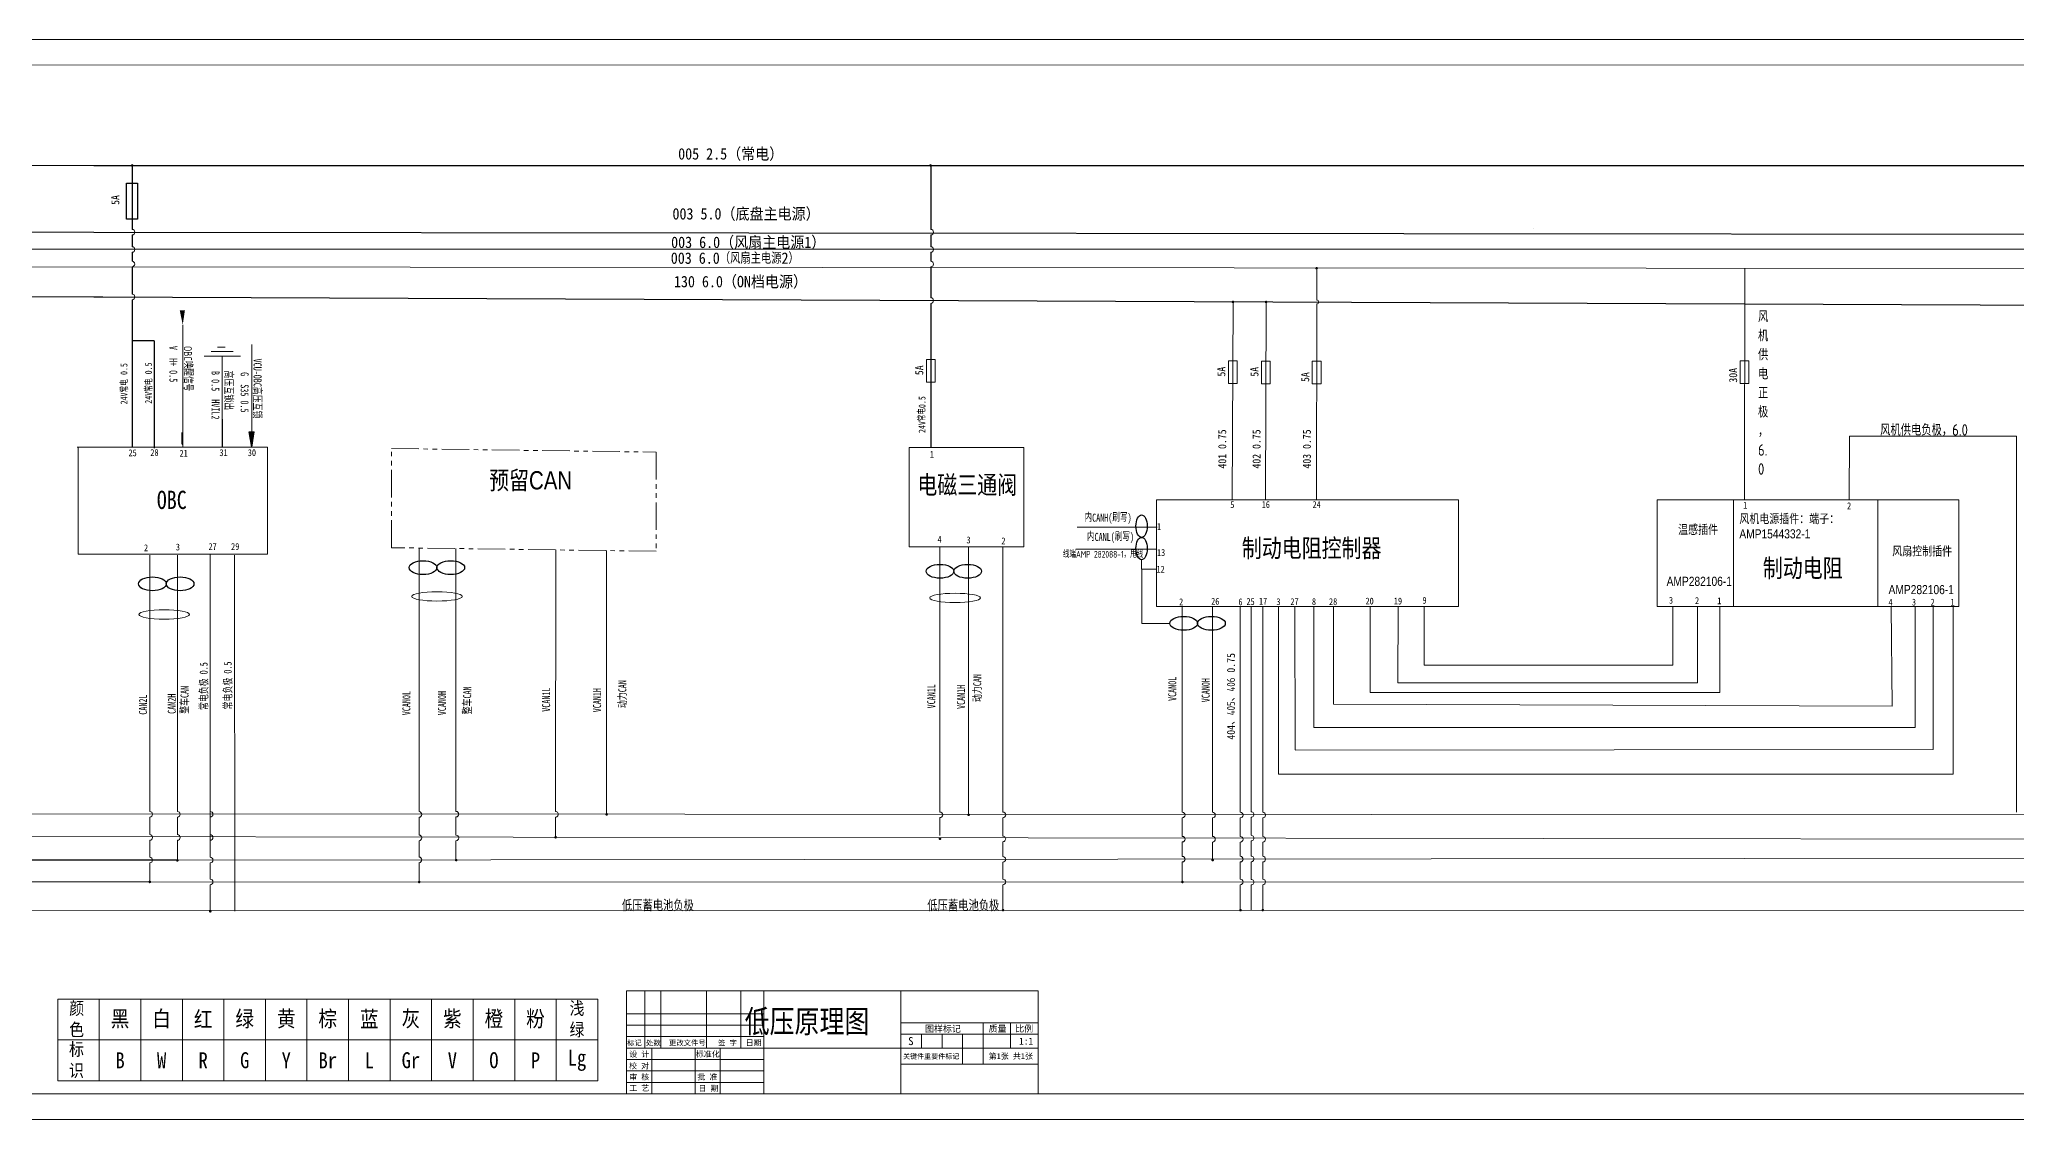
# Model space of a CAD drawing. Header units: millimetres. Extents: x 1 to 6482, y 2 to 1780.
# Drawn here: x 3148 to 4013, y 460 to 933 of the extents above; entities that cross this region are included whole.
import ezdxf
from ezdxf.enums import TextEntityAlignment as Align

# ---------------------------------------------------------------- set-up
doc = ezdxf.new("R2010")
doc.units = ezdxf.units.MM
doc.linetypes.add('双点画线', pattern=[22, 12, -2, 2, -2, 2, -2])
for name, color, linetype in [('2', 3, 'Continuous'), ('PDF_内框线', 7, 'Continuous'), ('PDF_外框线', 7, 'Continuous'), ('PDF_文字', 7, 'Continuous'), ('PDF_细实线', 7, 'Continuous'), ('PDF_轮廓线', 7, 'Continuous'), ('图框层', 7, 'Continuous')]:
    doc.layers.add(name, color=color, linetype=linetype)
for name, color, linetype, lineweight in [('24V+', 6, 'Continuous', 50), ('图层 1', 7, 'Continuous', 18), ('技术要求', 2, 'Continuous', 20)]:
    doc.layers.add(name, color=color, linetype=linetype, lineweight=lineweight)
doc.styles.add('jasmin5', font='', dxfattribs={"width": 0.85})
doc.styles.add('PDF SimSun', font='')
doc.styles.add('PDF Times New Roman', font='')
doc.styles.get("Standard").update_dxf_attribs({"font": 'isocp.shx', "width": 0.707, "bigfont": 'hztxt.shx'})
doc.styles.add('标准', font='', dxfattribs={"width": 0.8})
doc.styles.get('jasmin5').set_extended_font_data('宋体')
doc.styles.get('PDF SimSun').set_extended_font_data('仿宋_GB2312')
doc.styles.get('PDF Times New Roman').set_extended_font_data('仿宋_GB2312')
doc.styles.get('标准').set_extended_font_data('SimSun')

# ---------------------------------------------------------------- blocks, each defined once
blk = doc.blocks.new('*X144')
for centre in [(-4.41, 0), (4.41, 0)]:
    blk.add_ellipse(centre, major_axis=(4.41, 0), ratio=0.5)
blk = doc.blocks.new('*X143')
blk.add_blockref('*X144', (0, 0))
blk = doc.blocks.new('*X148')
for centre in [(-4.41, 0), (4.41, 0)]:
    blk.add_ellipse(centre, major_axis=(4.41, 0), ratio=0.5)
blk = doc.blocks.new('*X147')
blk.add_blockref('*X148', (0, 0))
blk = doc.blocks.new('*X122')
for centre in [(-4.41, 0), (4.41, 0)]:
    blk.add_ellipse(centre, major_axis=(4.41, 0), ratio=0.5)
blk = doc.blocks.new('*X121')
blk.add_blockref('*X122', (0, 0))
blk = doc.blocks.new('*X179')
for centre in [(-4.41, 0), (4.41, 0)]:
    blk.add_ellipse(centre, major_axis=(4.41, 0), ratio=0.5)
blk = doc.blocks.new('*X178')
blk.add_blockref('*X179', (0, 0))
blk = doc.blocks.new('794856123')
for p, q in [((-0.56, -4.55), (-1.68, 2.23)), ((-1.68, 2.23), (0.56, 2.23)), ((-0.56, -4.55), (0.56, 2.23))]:
    blk.add_line(p, q)

msp = doc.modelspace()

# ---------------------------------------------------------------- hatches: boundary and pattern name
at = {"linetype": 'ByBlock', "lineweight": 18}
h = msp.add_hatch(color=0, dxfattribs=at)
h.dxf.hatch_style = 1
h.paths.add_polyline_path([(3537.55, 878.3), (3537.55, 877.73), (3538.12, 877.73, 0.414214)])
h.paths.add_polyline_path([(3537.55, 878.3, 0.414214), (3536.97, 877.73), (3537.55, 877.73)])
h.paths.add_polyline_path([(3537.55, 877.73), (3536.97, 877.73, 0.414214), (3537.55, 877.16)])
h.paths.add_polyline_path([(3538.12, 877.73), (3537.55, 877.73), (3537.55, 877.16, 0.414214)])
h = msp.add_hatch(color=0, dxfattribs=at)
h.dxf.hatch_style = 1
h.paths.add_polyline_path([(3706.41, 833.32), (3706.41, 832.75), (3706.98, 832.75, 0.414214)])
h.paths.add_polyline_path([(3706.41, 833.32, 0.414214), (3705.84, 832.75), (3706.41, 832.75)])
h.paths.add_polyline_path([(3706.41, 832.75), (3705.84, 832.75, 0.414214), (3706.41, 832.18)])
h.paths.add_polyline_path([(3706.98, 832.75), (3706.41, 832.75), (3706.41, 832.18, 0.414214)])
h = msp.add_hatch(color=0, dxfattribs=at)
h.dxf.hatch_style = 1
h.paths.add_polyline_path([(3669.83, 818.61), (3669.83, 818.03), (3670.4, 818.03, 0.414214)])
h.paths.add_polyline_path([(3669.83, 818.61, 0.414214), (3669.25, 818.03), (3669.83, 818.03)])
h.paths.add_polyline_path([(3669.83, 818.03), (3669.25, 818.03, 0.414214), (3669.83, 817.46)])
h.paths.add_polyline_path([(3670.4, 818.03), (3669.83, 818.03), (3669.83, 817.46, 0.414214)])
h = msp.add_hatch(color=0, dxfattribs=at)
h.dxf.hatch_style = 1
h.paths.add_polyline_path([(3684.32, 818.54), (3684.32, 817.97), (3684.89, 817.97, 0.414214)])
h.paths.add_polyline_path([(3684.32, 818.54, 0.414214), (3683.75, 817.97), (3684.32, 817.97)])
h.paths.add_polyline_path([(3684.32, 817.97), (3683.75, 817.97, 0.414214), (3684.32, 817.4)])
h.paths.add_polyline_path([(3684.89, 817.97), (3684.32, 817.97), (3684.32, 817.4, 0.414214)])
at = {"layer": '24V+', "linetype": 'ByBlock', "lineweight": 18}
h = msp.add_hatch(color=0, dxfattribs=at)
h.dxf.hatch_style = 1
h.paths.add_polyline_path([(3188.34, 878.3), (3188.34, 877.73), (3188.91, 877.73, 0.414214)])
h.paths.add_polyline_path([(3188.34, 878.3, 0.414214), (3187.77, 877.73), (3188.34, 877.73)])
h.paths.add_polyline_path([(3188.34, 877.73), (3187.77, 877.73, 0.414214), (3188.34, 877.16)])
h.paths.add_polyline_path([(3188.91, 877.73), (3188.34, 877.73), (3188.34, 877.16, 0.414214)])
h = msp.add_hatch(color=0, dxfattribs=at)
h.dxf.hatch_style = 1
h.paths.add_polyline_path([(3395.86, 594.42), (3395.86, 593.84), (3396.43, 593.84, 0.414214)])
h.paths.add_polyline_path([(3395.86, 594.42, 0.414214), (3395.28, 593.84), (3395.86, 593.84)])
h.paths.add_polyline_path([(3395.86, 593.84), (3395.28, 593.84, 0.414214), (3395.86, 593.27)])
h.paths.add_polyline_path([(3396.43, 593.84), (3395.86, 593.84), (3395.86, 593.27, 0.414214)])
h = msp.add_hatch(color=0, dxfattribs=at)
h.dxf.hatch_style = 1
h.paths.add_polyline_path([(3554.21, 594.18), (3554.21, 593.61), (3554.78, 593.61, 0.414214)])
h.paths.add_polyline_path([(3554.21, 594.18, 0.414214), (3553.64, 593.61), (3554.21, 593.61)])
h.paths.add_polyline_path([(3554.21, 593.61), (3553.64, 593.61, 0.414214), (3554.21, 593.04)])
h.paths.add_polyline_path([(3554.78, 593.61), (3554.21, 593.61), (3554.21, 593.04, 0.414214)])
h = msp.add_hatch(color=0, dxfattribs=at)
h.dxf.hatch_style = 1
h.paths.add_polyline_path([(3373.56, 584.39), (3373.56, 583.82), (3374.14, 583.82, 0.414214)])
h.paths.add_polyline_path([(3373.56, 584.39, 0.414214), (3372.99, 583.82), (3373.56, 583.82)])
h.paths.add_polyline_path([(3373.56, 583.82), (3372.99, 583.82, 0.414214), (3373.56, 583.25)])
h.paths.add_polyline_path([(3374.14, 583.82), (3373.56, 583.82), (3373.56, 583.25, 0.414214)])
h = msp.add_hatch(color=0, dxfattribs=at)
h.dxf.hatch_style = 1
h.paths.add_polyline_path([(3541.67, 583.72), (3541.67, 583.15), (3542.24, 583.15, 0.414214)])
h.paths.add_polyline_path([(3541.67, 583.72, 0.414214), (3541.09, 583.15), (3541.67, 583.15)])
h.paths.add_polyline_path([(3541.67, 583.15), (3541.09, 583.15, 0.414214), (3541.67, 582.58)])
h.paths.add_polyline_path([(3542.24, 583.15), (3541.67, 583.15), (3541.67, 582.58, 0.414214)])
h = msp.add_hatch(color=0, dxfattribs=at)
h.dxf.hatch_style = 1
h.paths.add_polyline_path([(3208.12, 574.28), (3208.12, 573.71), (3208.7, 573.71, 0.414214)])
h.paths.add_polyline_path([(3208.12, 574.28, 0.414214), (3207.55, 573.71), (3208.12, 573.71)])
h.paths.add_polyline_path([(3208.12, 573.71), (3207.55, 573.71, 0.414214), (3208.12, 573.14)])
h.paths.add_polyline_path([(3208.7, 573.71), (3208.12, 573.71), (3208.12, 573.14, 0.414214)])
h = msp.add_hatch(color=0, dxfattribs=at)
h.dxf.hatch_style = 1
h.paths.add_polyline_path([(3330.06, 574.4), (3330.06, 573.83), (3330.63, 573.83, 0.414214)])
h.paths.add_polyline_path([(3330.06, 574.4, 0.414214), (3329.49, 573.83), (3330.06, 573.83)])
h.paths.add_polyline_path([(3330.06, 573.83), (3329.49, 573.83, 0.414214), (3330.06, 573.26)])
h.paths.add_polyline_path([(3330.63, 573.83), (3330.06, 573.83), (3330.06, 573.26, 0.414214)])
h = msp.add_hatch(color=0, dxfattribs=at)
h.dxf.hatch_style = 1
h.paths.add_polyline_path([(3660.93, 574.4), (3660.93, 573.83), (3661.5, 573.83, 0.414214)])
h.paths.add_polyline_path([(3660.93, 574.4, 0.414214), (3660.36, 573.83), (3660.93, 573.83)])
h.paths.add_polyline_path([(3660.93, 573.83), (3660.36, 573.83, 0.414214), (3660.93, 573.26)])
h.paths.add_polyline_path([(3661.5, 573.83), (3660.93, 573.83), (3660.93, 573.26, 0.414214)])
h = msp.add_hatch(color=0, dxfattribs=at)
h.dxf.hatch_style = 1
h.paths.add_polyline_path([(3196.05, 564.84), (3196.05, 564.27), (3196.63, 564.27, 0.414214)])
h.paths.add_polyline_path([(3196.05, 564.84, 0.414214), (3195.48, 564.27), (3196.05, 564.27)])
h.paths.add_polyline_path([(3196.05, 564.27), (3195.48, 564.27, 0.414214), (3196.05, 563.7)])
h.paths.add_polyline_path([(3196.63, 564.27), (3196.05, 564.27), (3196.05, 563.7, 0.414214)])
h = msp.add_hatch(color=0, dxfattribs=at)
h.dxf.hatch_style = 1
h.paths.add_polyline_path([(3313.88, 564.82), (3313.88, 564.25), (3314.46, 564.25, 0.414214)])
h.paths.add_polyline_path([(3313.88, 564.82, 0.414214), (3313.31, 564.25), (3313.88, 564.25)])
h.paths.add_polyline_path([(3313.88, 564.25), (3313.31, 564.25, 0.414214), (3313.88, 563.68)])
h.paths.add_polyline_path([(3314.46, 564.25), (3313.88, 564.25), (3313.88, 563.68, 0.414214)])
h = msp.add_hatch(color=0, dxfattribs=at)
h.dxf.hatch_style = 1
h.paths.add_polyline_path([(3647.74, 564.82), (3647.74, 564.25), (3648.31, 564.25, 0.414214)])
h.paths.add_polyline_path([(3647.74, 564.82, 0.414214), (3647.17, 564.25), (3647.74, 564.25)])
h.paths.add_polyline_path([(3647.74, 564.25), (3647.17, 564.25, 0.414214), (3647.74, 563.68)])
h.paths.add_polyline_path([(3648.31, 564.25), (3647.74, 564.25), (3647.74, 563.68, 0.414214)])
h = msp.add_hatch(color=0, dxfattribs=at)
h.dxf.hatch_style = 1
h.paths.add_polyline_path([(3222.51, 551.98), (3222.51, 551.41), (3223.08, 551.41, 0.414214)])
h.paths.add_polyline_path([(3222.51, 551.98, 0.414214), (3221.93, 551.41), (3222.51, 551.41)])
h.paths.add_polyline_path([(3222.51, 551.41), (3221.93, 551.41, 0.414214), (3222.51, 550.84)])
h.paths.add_polyline_path([(3223.08, 551.41), (3222.51, 551.41), (3222.51, 550.84, 0.414214)])
h = msp.add_hatch(color=0, dxfattribs=at)
h.dxf.hatch_style = 1
h.paths.add_polyline_path([(3569.26, 552.49), (3569.26, 551.92), (3569.83, 551.92, 0.414214)])
h.paths.add_polyline_path([(3569.26, 552.49, 0.414214), (3568.69, 551.92), (3569.26, 551.92)])
h.paths.add_polyline_path([(3569.26, 551.92), (3568.69, 551.92, 0.414214), (3569.26, 551.35)])
h.paths.add_polyline_path([(3569.83, 551.92), (3569.26, 551.92), (3569.26, 551.35, 0.414214)])
h = msp.add_hatch(color=0, dxfattribs=at)
h.dxf.hatch_style = 1
h.paths.add_polyline_path([(3673.14, 552.52), (3673.14, 551.94), (3673.71, 551.94, 0.414214)])
h.paths.add_polyline_path([(3673.14, 552.52, 0.414214), (3672.57, 551.94), (3673.14, 551.94)])
h.paths.add_polyline_path([(3673.14, 551.94), (3672.57, 551.94, 0.414214), (3673.14, 551.37)])
h.paths.add_polyline_path([(3673.71, 551.94), (3673.14, 551.94), (3673.14, 551.37, 0.414214)])
h = msp.add_hatch(color=0, dxfattribs=at)
h.dxf.hatch_style = 1
h.paths.add_polyline_path([(3682.87, 552.52), (3682.87, 551.95), (3683.44, 551.95, 0.414214)])
h.paths.add_polyline_path([(3682.87, 552.52, 0.414214), (3682.3, 551.95), (3682.87, 551.95)])
h.paths.add_polyline_path([(3682.87, 551.95), (3682.3, 551.95, 0.414214), (3682.87, 551.37)])
h.paths.add_polyline_path([(3683.44, 551.95), (3682.87, 551.95), (3682.87, 551.37, 0.414214)])
at = {"layer": '图框层', "true_color": 0x93278f}
h = msp.add_hatch(color=217, dxfattribs=at)
h.dxf.hatch_style = 1
h.paths.add_polyline_path([(3211.41, 814.28), (3210.29, 814.28), (3210.45, 808.01)])
h.paths.add_polyline_path([(3210.29, 814.28), (3209.17, 814.28), (3210.45, 808.01)])
h = msp.add_hatch(dxfattribs=at)
h.set_pattern_fill('ANGLE', color=217)
h.set_pattern_definition([(0, (-72.7145, -857.7555), (0, 6.985), [5.08, -1.905]), (90, (-72.7145, -857.7555), (-6.985, 4e-16), [5.08, -1.905])])
h.paths.add_polyline_path([(3210.45, 754.41), (3210.45, 761.2), (3209.33, 761.2)])
h = msp.add_hatch(dxfattribs=at)
h.set_pattern_fill('ANGLE', color=217)
h.set_pattern_definition([(0, (-42.526, -857.7553), (0, 6.985), [5.08, -1.905]), (90, (-42.526, -857.7553), (-6.985, 4e-16), [5.08, -1.905])])
h.paths.add_polyline_path([(3240.64, 754.41), (3240.64, 761.2), (3239.52, 761.2)])
h = msp.add_hatch(color=217, dxfattribs=at)
h.dxf.hatch_style = 1
h.paths.add_polyline_path([(3241.76, 761.2), (3240.64, 761.2), (3240.64, 754.41)])
h.paths.add_polyline_path([(3240.64, 754.41), (3240.64, 761.2), (3239.52, 761.2)])

# ---------------------------------------------------------------- linework, layer by layer
at = {"linetype": 'ByBlock', "lineweight": 18}
for p, q in [((3222.83, 796.36), (3232.48, 796.36)), ((3225.73, 798.18), (3229.07, 798.18)), ((3219.78, 794.21), (3235.66, 794.21)), ((3535.71, 792.79), (3539.51, 792.79)), ((3667.85, 792.19), (3671.65, 792.19)), ((3682.34, 792.12), (3686.15, 792.12)), ((3704.53, 792.11), (3708.34, 792.11)), ((3891.7, 792.19), (3895.51, 792.19)), ((3535.72, 782.85), (3539.52, 782.85)), ((3667.86, 782.25), (3671.66, 782.25)), ((3682.35, 782.18), (3686.16, 782.18)), ((3704.54, 782.17), (3708.35, 782.17)), ((3891.71, 782.25), (3895.51, 782.25))]:
    msp.add_line(p, q, dxfattribs=at)
at = {"color": 0, "linetype": 'ByBlock', "lineweight": 18}
for centre in [(3202.32, 681.28), (3321.67, 689.18), (3548.29, 688.51)]:
    msp.add_ellipse(centre, major_axis=(-11.07, 0), ratio=0.185185, dxfattribs=at)
at = {"layer": '24V+', "color": 6, "linetype": 'ByBlock', "lineweight": 18}
msp.add_line((1587.54, 820.27), (3171.51, 820.27), dxfattribs=at)
at = {"layer": '24V+', "color": 2, "linetype": 'ByBlock', "lineweight": 18}
msp.add_line((3210.45, 808.01), (3210.45, 754.41), dxfattribs=at)
at = {"layer": '24V+', "color": 0, "linetype": 'ByBlock', "lineweight": 18}
for p, q in [((3240.64, 799.33), (3240.64, 754.41)), ((3227.72, 766.72), (3227.72, 794.21)), ((3164.32, 754.41), (3247.19, 754.41)), ((3164.69, 754.41), (3247.56, 754.41)), ((3164.69, 707.65), (3164.69, 754.41)), ((3164.69, 707.65), (3164.69, 754.41)), ((3247.56, 754.41), (3247.56, 707.65)), ((3247.56, 754.41), (3247.56, 707.65)), ((3636.39, 731.46), (3768.45, 731.46)), ((3636.39, 684.7), (3636.39, 731.46)), ((3768.45, 731.46), (3768.45, 684.7)), ((3855.34, 731.46), (3987.4, 731.46)), ((3855.34, 684.7), (3855.34, 731.46)), ((3987.4, 731.46), (3987.4, 684.7)), ((3247.56, 707.65), (3164.69, 707.65)), ((3247.56, 707.65), (3164.69, 707.65)), ((3222.42, 707.65), (3222.42, 575.05)), ((3233.14, 707.22), (3233.23, 551.42)), ((3768.45, 684.7), (3636.39, 684.7)), ((3987.4, 684.7), (3855.34, 684.7)), ((3222.42, 592.63), (3222.42, 584.92)), ((3222.42, 582.47), (3222.42, 575.07)), ((3222.42, 572.61), (3222.42, 565.48)), ((3222.42, 563.03), (3222.42, 551.42)), ((1587.54, 551.42), (4507.71, 552.06))]:
    msp.add_line(p, q, dxfattribs=at)
at = {"layer": '24V+', "color": 177, "linetype": 'ByBlock', "lineweight": 18, "true_color": 0x293189}
for p, q in [((3196, 685.87), (3196, 707.23)), ((3196.01, 595.1), (3196, 690.15)), ((3196.01, 584.96), (3196.01, 592.64)), ((3196.01, 575.05), (3196.01, 582.51)), ((3196.01, 564.25), (3196.01, 572.6))]:
    msp.add_line(p, q, dxfattribs=at)
at = {"layer": '24V+', "color": 244, "linetype": 'ByBlock', "lineweight": 18, "true_color": 0x991b1e}
for p, q in [((3208.11, 683), (3208.11, 707.23)), ((3208.11, 595.09), (3208.11, 687.28)), ((3208.11, 584.94), (3208.11, 592.64)), ((3208.11, 573.43), (3208.11, 582.49))]:
    msp.add_line(p, q, dxfattribs=at)
at = {"layer": '24V+', "color": 5, "linetype": 'ByBlock', "lineweight": 18}
for p, q in [((3196.01, 584.96), (3196.01, 592.64)), ((3196.01, 575.05), (3196.01, 582.51)), ((3196.01, 564.25), (3196.01, 572.6)), ((2809.52, 564.25), (3196.01, 564.25))]:
    msp.add_line(p, q, dxfattribs=at)
at = {"layer": '24V+', "color": 1, "linetype": 'ByBlock', "lineweight": 18}
for p, q in [((3208.11, 584.94), (3208.11, 592.64)), ((3208.11, 573.43), (3208.11, 582.49))]:
    msp.add_line(p, q, dxfattribs=at)
for centre, start, end in [((3188.27, 848.53), 270, 90), ((3537.61, 848.53), 270, 90), ((3188.27, 840.95), 270, 90), ((3537.61, 840.95), 270, 90), ((3188.21, 834.59), 272.8041, 87.1959), ((3537.61, 834.59), 270, 90), ((3188.27, 820.19), 270, 90), ((3537.61, 818.61), 270, 90), ((3208.11, 593.86), 270, 90), ((3660.84, 593.54), 270, 90), ((3208.11, 583.72), 270, 90), ((3329.98, 583.51), 270, 90), ((3660.84, 582.95), 270, 90)]:
    msp.add_arc(centre, 1.23, start, end, dxfattribs=at)
at = {"layer": '24V+', "color": 5, "linetype": 'ByBlock', "lineweight": 18}
for centre, start, end in [((3196.01, 593.87), 270.00277, 90.00277), ((3313.8, 593.79), 270, 90), ((3647.66, 593.55), 270, 90), ((3196.01, 583.74), 270.00277, 90.00277), ((3313.8, 583.54), 270, 90), ((3647.66, 582.97), 270, 90), ((3196.01, 573.83), 270.00277, 90.00277), ((3313.8, 573.92), 270, 90), ((3647.66, 574.22), 270, 90)]:
    msp.add_arc(centre, 1.23, start, end, dxfattribs=at)
at = {"layer": '24V+', "color": 0, "linetype": 'ByBlock', "lineweight": 18}
for centre, start, end in [((3222.42, 593.85), 270, 90), ((3569.18, 593.6), 270, 90), ((3673.05, 593.53), 270, 90), ((3677.76, 593.76), 270, 90.01256), ((3682.84, 593.52), 270, 90), ((3222.42, 583.69), 270, 90), ((3569.18, 583.1), 267.1959, 92.8041), ((3673.05, 582.93), 270, 90), ((3677.75, 583.44), 270, 90.01256), ((3682.84, 582.91), 270, 90), ((3222.42, 573.84), 270, 90), ((3569.18, 574.15), 270, 90), ((3673.05, 574.24), 270, 90), ((3677.78, 574.31), 269.28976, 90.73535), ((3682.84, 574.25), 270, 90), ((3222.42, 564.25), 270, 90), ((3569.18, 564.25), 270, 90), ((3673.05, 564.25), 270, 90), ((3677.75, 564.17), 270, 90.01256), ((3682.84, 564.25), 270, 90)]:
    msp.add_arc(centre, 1.23, start, end, dxfattribs=at)
at = {"layer": '24V+', "color": 3, "linetype": 'ByBlock', "lineweight": 18}
for centre, start, end in [((3373.49, 593.86), 269.92042, 90.00003), ((3541.63, 593.62), 270, 90)]:
    msp.add_arc(centre, 1.23, start, end, dxfattribs=at)
at = {"layer": 'PDF_内框线', "color": 0, "linetype": 'ByBlock', "lineweight": 18}
msp.add_line((2240.58, 921.56), (4553.84, 921.72), dxfattribs=at)
at = {"layer": 'PDF_内框线', "linetype": 'ByBlock', "lineweight": 18}
msp.add_line((4553.87, 471.59), (2240.58, 471.59), dxfattribs=at)
at = {"layer": 'PDF_外框线', "linetype": 'ByBlock', "lineweight": 18}
for p, q in [((2825.21, 932.8), (4564.24, 932.8)), ((4564.24, 460.35), (1456.33, 460.35))]:
    msp.add_line(p, q, dxfattribs=at)
at = {"layer": 'PDF_细实线', "linetype": 'ByBlock', "lineweight": 18}
for points in [[(3412.57, 516.58), (3412.57, 491.92), (3412.57, 491.57)], [(3419.57, 516.58), (3419.57, 491.57)], [(3439.58, 516.58), (3439.58, 491.57)], [(3454.57, 516.58), (3454.57, 491.57)], [(3584.57, 516.58), (3584.57, 471.59), (3464.58, 471.59)], [(3404.57, 506.6), (3464.58, 506.6)], [(3404.57, 501.58), (3464.58, 501.58)], [(3560.57, 502.58), (3560.57, 484.58)], [(3572.59, 502.58), (3572.59, 491.57)], [(3524.56, 497.6), (3584.57, 497.6)], [(3533.56, 497.6), (3533.56, 491.57)], [(3542.57, 497.6), (3542.57, 491.57)], [(3551.57, 497.6), (3551.57, 484.58)], [(3404.57, 486.59), (3464.58, 486.59)], [(3415.58, 491.57), (3415.58, 471.59)], [(3434.56, 491.57), (3434.56, 471.59)], [(3445.57, 491.57), (3445.57, 471.59)], [(3524.56, 491.57), (3584.57, 491.57)], [(3404.57, 481.6), (3464.58, 481.6)], [(3404.57, 476.58), (3464.58, 476.58)]]:
    msp.add_lwpolyline(points, dxfattribs=at)
msp.add_lwpolyline([(3464.58, 496.59), (3404.57, 496.59)], close=True, dxfattribs=at)
at = {"layer": 'PDF_轮廓线', "linetype": 'ByBlock', "lineweight": 18}
for points in [[(3404.57, 471.59), (3404.57, 516.58), (3584.57, 516.58)], [(3464.58, 516.58), (3464.58, 471.59)], [(3524.56, 516.58), (3524.56, 471.59)], [(3524.56, 502.58), (3584.57, 502.58)], [(3404.57, 491.57), (3524.56, 491.57)], [(3524.56, 484.58), (3584.57, 484.58)]]:
    msp.add_lwpolyline(points, dxfattribs=at)
at = {"layer": '图层 1', "color": 1, "linetype": 'ByBlock', "lineweight": 18}
msp.add_line((3171.51, 877.65), (1534, 877.65), dxfattribs=at)
at = {"layer": '图层 1', "color": 3, "linetype": 'ByBlock', "lineweight": 18}
msp.add_line((3171.51, 848.53), (1587.54, 848.53), dxfattribs=at)
at = {"layer": '图层 1', "color": 2, "linetype": 'ByBlock', "lineweight": 18}
for p, q in [((4506.78, 841.13), (1587.37, 840.95)), ((4506.71, 832.22), (1587.53, 834.59))]:
    msp.add_line(p, q, dxfattribs=at)
at = {"layer": '图层 1', "color": 7, "linetype": 'ByBlock', "lineweight": 18}
for points in [[(3535.72, 792.79), (3535.72, 782.85)], [(3539.52, 782.85), (3539.52, 792.79)], [(3667.86, 792.19), (3667.86, 782.25)], [(3671.66, 782.25), (3671.66, 792.19)], [(3682.35, 792.12), (3682.35, 782.18)], [(3686.16, 782.18), (3686.16, 792.12)], [(3704.54, 792.11), (3704.54, 782.17)], [(3708.35, 782.17), (3708.35, 792.11)], [(3891.71, 792.19), (3891.71, 782.25)], [(3895.51, 782.25), (3895.51, 792.19)]]:
    msp.add_lwpolyline(points, dxfattribs=at)
at = {"layer": '图框层', "color": 1}
for p, q in [((3171.51, 877.65), (3188.27, 877.65)), ((3188.27, 877.65), (4506.78, 877.74)), ((3188.27, 877.65), (3188.27, 849.75)), ((3188.27, 877.65), (3188.27, 849.75)), ((3537.61, 877.7), (3537.61, 849.75)), ((3188.27, 847.3), (3188.27, 842.18)), ((3188.27, 847.3), (3188.27, 842.18)), ((3188.27, 839.72), (3188.27, 835.81)), ((3188.27, 839.72), (3188.27, 835.81)), ((3537.61, 847.3), (3537.61, 842.18)), ((3537.61, 839.72), (3537.61, 835.81)), ((3188.27, 833.36), (3188.27, 821.42)), ((3188.27, 833.36), (3188.27, 821.42)), ((3537.61, 833.36), (3537.61, 819.83)), ((3188.27, 818.97), (3188.27, 754.41)), ((3537.61, 817.38), (3537.61, 754.28)), ((3198, 800.99), (3188.27, 800.99)), ((3198, 800.99), (3198, 753.97)), ((3208.12, 573.83), (3079.49, 573.83))]:
    msp.add_line(p, q, dxfattribs=at)
at = {"layer": '图框层', "color": 3}
msp.add_line((3171.51, 848.53), (4506.78, 847.27), dxfattribs=at)
at = {"layer": '图框层', "lineweight": 5}
for p, q in [((3801.44, 850.04), (3801.44, 850.04)), ((3706.46, 818.85), (3706.47, 832.87)), ((3893.69, 832.69), (3893.6, 731.46)), ((3669.5, 731.46), (3669.89, 818.13)), ((3683.99, 731.46), (3684.39, 818.06)), ((3706.39, 731.46), (3706.46, 817.13)), ((3939.41, 731.46), (3939.53, 759.35)), ((3939.53, 759.35), (4012.5, 759.35)), ((4012.5, 759.35), (4012.53, 594.82)), ((3888.78, 731.46), (3888.78, 684.7)), ((3951.97, 731.46), (3951.97, 684.7)), ((3636.61, 719.49), (3601.72, 719.49)), ((3569.18, 594.83), (3569.18, 710.91)), ((3569.18, 594.83), (3569.18, 710.91)), ((3636.39, 709.89), (3601.17, 709.89)), ((3636.39, 712.54), (3636.39, 712.54)), ((3629.84, 701.03), (3629.84, 705.21)), ((3629.84, 701.03), (3636.39, 701.03)), ((3629.93, 677.39), (3629.93, 701.03)), ((3673.05, 684.7), (3673.05, 594.75)), ((3677.74, 684.7), (3677.76, 594.98)), ((3682.84, 684.7), (3682.84, 594.75)), ((3689.81, 684.7), (3689.81, 611.44)), ((3696.93, 684.7), (3697, 622.04)), ((3705.14, 684.7), (3705.14, 631.87)), ((3713.83, 684.7), (3713.83, 642.1)), ((3729.85, 684.7), (3729.85, 647.08)), ((3742.12, 684.7), (3741.94, 651.33)), ((3753.51, 684.7), (3753.51, 659.14)), ((3862.3, 659.14), (3862.3, 684.7)), ((3872.95, 651.33), (3872.95, 684.7)), ((3882.86, 647.08), (3882.86, 684.7)), ((3958.23, 641.21), (3957.74, 684.56)), ((3968.24, 631.87), (3968.24, 684.7)), ((3976.05, 622.27), (3976.05, 684.7)), ((3984.85, 611.35), (3984.85, 684.7)), ((3642.25, 677.39), (3629.93, 677.39)), ((3753.51, 659.14), (3862.3, 659.14)), ((3741.94, 651.33), (3872.95, 651.33)), ((3713.83, 642.1), (3958.23, 641.21)), ((3729.85, 647.08), (3882.86, 647.08)), ((3705.14, 631.87), (3968.24, 631.87)), ((3697, 621.95), (3976.05, 622.27)), ((3689.81, 611.44), (3984.85, 611.44)), ((3569.18, 584.33), (3569.18, 592.38)), ((3569.18, 584.33), (3569.18, 592.38)), ((3673.05, 592.3), (3673.05, 584.15)), ((3677.76, 592.53), (3677.76, 584.67)), ((3682.84, 592.29), (3682.84, 584.14)), ((3569.18, 575.37), (3569.18, 581.88)), ((3569.18, 575.37), (3569.18, 581.88)), ((3673.05, 581.7), (3673.05, 575.47)), ((3677.76, 582.22), (3677.76, 575.53)), ((3682.84, 581.68), (3682.84, 575.47)), ((3569.18, 565.48), (3569.18, 572.92)), ((3569.18, 565.48), (3569.18, 572.92)), ((3673.05, 573.01), (3673.05, 565.48)), ((3677.76, 573.08), (3677.77, 565.4)), ((3682.84, 573.02), (3682.84, 565.48)), ((3569.18, 551.42), (3569.18, 563.03)), ((3569.18, 551.42), (3569.18, 563.03)), ((3673.05, 563.03), (3673.05, 551.94)), ((3677.77, 562.95), (3677.77, 551.88)), ((3682.84, 563.03), (3682.84, 551.95))]:
    msp.add_line(p, q, dxfattribs=at)
at = {"layer": '图框层', "color": 6}
for q in [(4506.77, 814.58), (3175.53, 820.27)]:
    msp.add_line((3171.51, 820.27), q, dxfattribs=at)
at = {"layer": '图框层'}
msp.add_line((3227.72, 766.72), (3227.72, 754.41), dxfattribs=at)
at = {"layer": '图框层', "color": 5, "lineweight": 5}
for p, q in [((3313.8, 710.34), (3313.8, 595.01)), ((3647.66, 594.77), (3647.66, 684.7)), ((3313.8, 584.76), (3313.8, 592.56)), ((3313.8, 592.56), (3313.8, 584.76)), ((3647.66, 584.2), (3647.66, 592.32)), ((3313.8, 582.31), (3313.8, 575.15)), ((3647.66, 575.44), (3647.66, 581.74)), ((3313.8, 572.7), (3313.8, 564.25)), ((3647.66, 564.25), (3647.66, 572.99)), ((3196.01, 564.25), (4507.72, 564.04))]:
    msp.add_line(p, q, dxfattribs=at)
at = {"layer": '图框层', "color": 1, "lineweight": 5}
for p, q in [((3329.98, 595.12), (3329.98, 710.12)), ((3660.84, 594.76), (3660.84, 684.7)), ((3329.98, 584.74), (3329.98, 592.72)), ((3660.84, 584.17), (3660.84, 592.31)), ((3329.98, 573.83), (3329.98, 582.28)), ((3660.84, 573.83), (3660.84, 581.72)), ((3208.11, 573.83), (4509.21, 575.15))]:
    msp.add_line(p, q, dxfattribs=at)
at = {"layer": '图框层', "color": 3, "lineweight": 5}
for p, q in [((3373.65, 709.53), (3373.5, 595.08)), ((3541.63, 710.91), (3541.63, 594.85)), ((3373.49, 592.63), (3373.48, 583.64)), ((3541.63, 592.4), (3541.63, 584.54)), ((2726.72, 584.54), (4509.21, 582.49))]:
    msp.add_line(p, q, dxfattribs=at)
at = {"layer": '图框层', "color": 2, "lineweight": 5}
for p, q in [((3395.83, 709.24), (3395.77, 593.85)), ((3554.13, 594.2), (3554.13, 710.91)), ((2738.82, 594.2), (4509.21, 593.36))]:
    msp.add_line(p, q, dxfattribs=at)
at = {"layer": '图框层', "color": 2}
msp.add_lwpolyline([(3185.82, 869.92), (3190.72, 869.92), (3190.72, 854.27), (3185.82, 854.27)], close=True, dxfattribs=at)
at = {"layer": '图框层', "linetype": '双点画线', "lineweight": 5}
msp.add_lwpolyline([(3301.72, 753.86), (3417.52, 752.31), (3417.52, 708.94), (3301.72, 710.5)], close=True, dxfattribs=at)
at = {"layer": '图框层', "lineweight": 5}
msp.add_lwpolyline([(3528.13, 754.28), (3578.42, 754.28), (3578.42, 710.91), (3528.13, 710.91)], close=True, dxfattribs=at)
msp.add_arc((3706.46, 817.99), 0.859, 269.9536, 89.9536, dxfattribs=at)
at = {"layer": '图框层', "color": 1, "lineweight": 5}
msp.add_arc((3329.98, 593.92), 1.2, 270, 90, dxfattribs=at)
at = {"layer": '技术要求', "color": 0}
for p, q in [((3155.79, 512.94), (3155.79, 477.32)), ((3155.79, 512.94), (3392.01, 512.94)), ((3173.96, 512.94), (3173.96, 477.32)), ((3192.13, 512.94), (3192.13, 477.32)), ((3210.3, 512.94), (3210.3, 477.32)), ((3228.47, 512.94), (3228.47, 477.32)), ((3246.64, 512.94), (3246.64, 477.32)), ((3264.81, 512.94), (3264.81, 477.32)), ((3282.99, 512.94), (3282.99, 477.32)), ((3301.16, 512.94), (3301.16, 477.32)), ((3319.33, 512.94), (3319.33, 477.32)), ((3337.5, 512.94), (3337.5, 477.32)), ((3355.67, 512.94), (3355.67, 477.32)), ((3373.84, 512.94), (3373.84, 477.32)), ((3392.01, 512.94), (3392.01, 477.32)), ((3155.79, 495.13), (3392.01, 495.13)), ((3155.79, 477.32), (3392.01, 477.32))]:
    msp.add_line(p, q, dxfattribs=at)

# ---------------------------------------------------------------- block references
at = {"color": 85, "linetype": 'ByBlock', "lineweight": 18, "true_color": 0x58ba48}
msp.add_blockref('794856123', (3241.2, 758.97), dxfattribs=at)
at = {"linetype": 'ByBlock', "lineweight": 18, "xscale": 1.110829330158288, "yscale": 1.110829330158288, "zscale": 1.110829330158288, "rotation": 90}
msp.add_blockref('*X121', (3629.84, 715), dxfattribs=at)
at = {"linetype": 'ByBlock', "lineweight": 18, "xscale": 1.373577583753325, "yscale": 1.373577583753325, "zscale": 1.373577583753325}
for name, p in [('*X143', (3321.64, 701.77)), ('*X147', (3547.75, 700.18)), ('*X178', (3203.26, 694.69)), ('*X147', (3654.36, 677.39))]:
    msp.add_blockref(name, p, dxfattribs=at)

# ---------------------------------------------------------------- texts
at = {"layer": '2', "linetype": 'ByBlock', "lineweight": 18, "style": '标准', "width": 0.8}
msp.add_attdef('低压原理图', text='', height=10, dxfattribs=at).set_placement((3483.52, 503.4), align=Align.MIDDLE)
at = {"layer": '24V+', "linetype": 'ByBlock', "lineweight": 18, "ltscale": 0.5, "char_height": 3, "attachment_point": 1, "style": '标准'}
for s, insert, width in [('{\\C0;25}', (3186.75, 753.51), 1.7418), ('{\\C0;28}', (3196.31, 753.63), 1.7418), ('{\\C0;21}', (3209.06, 753.3), 1.7418), ('{\\C0;31}', (3226.52, 753.56), 1.7418), ('{\\C0;30}', (3238.93, 753.56), 1.7418), ('{\\C0;1}', (3537.26, 752.82), 0.2442), ('{\\C0;5}', (3668.67, 730.83), 1.7418), ('{\\C0;16}', (3682.41, 730.87), 1.7418), ('{\\C0;24}', (3704.65, 730.87), 1.7418), ('{\\C0;1}', (3636.61, 721.24), 1.7418), ('{\\C0;2}', (3193.51, 711.96), 0.2442), ('{\\C0;3}', (3207.45, 712.28), 0.2442), ('{\\C0;27}', (3221.74, 712.5), 0.2442), ('{\\C0;29}', (3231.61, 712.51), 0.2442), ('{\\C0;4}', (3540.62, 715.62), 0.2442), ('{\\C0;3}', (3553.26, 715.37), 0.2442), ('{\\C0;2}', (3568.56, 715), 0.2442), ('{\\C0;13}', (3636.61, 709.89), 1.7418), ('{\\C0;12}', (3636.39, 702.58), 1.7418), ('{\\C0;2}', (3646.28, 688.32), 1.7418), ('{\\C0;26}', (3660.29, 688.54), 1.7418), ('{\\C0;6}', (3672.22, 688.32), 1.7418), ('{\\C0;25}', (3675.76, 688.46), 1.7418), ('{\\C0;17}', (3681.21, 688.58), 1.7418), ('{\\C0;3}', (3688.83, 688.38), 1.7418), ('{\\C0;27}', (3694.95, 688.38), 1.7418), ('{\\C0;8}', (3704.36, 688.43), 1.7418), ('{\\C0;28}', (3711.85, 688.38), 1.7418), ('{\\C0;20}', (3727.81, 688.65), 2.8425), ('{\\C0;19}', (3740.21, 688.65), 2.8425), ('{\\C0;9}', (3752.7, 688.96), 2.8425)]:
    msp.add_mtext(s, dxfattribs=dict(at, insert=insert, width=width))
at = {"layer": '24V+', "color": 0, "linetype": 'ByBlock', "lineweight": 18, "attachment_point": 1, "style": '标准'}
for s, insert, char_height, width in [('{\\fArial Unicode MS|b0|i0|c134|p0;预留CAN}', (3344.46, 743.97), 8, 47.6539), ('OBC', (3199.13, 735.41), 8, 47.6539), ('电磁三通阀', (3531.77, 741.98), 8, 71.516), ('{\\fArial Unicode MS|b0|i0|c134|p0;温感插件}', (3864.54, 720.49), 4, 33.4436), ('{\\fArial Unicode MS|b0|i0|c134|p0;风机电源插件：端子：AMP1544332-1}', (3891.33, 725.22), 4, 55.6527), ('{\\fArial Unicode MS|b0|i0|c134|p0;制动电阻控制器}', (3673.7, 714.31), 8, 66.7826), ('{\\fArial Unicode MS|b0|i0|c134|p0;风扇控制插件}', (3958.2, 711.06), 4, 33.4436), ('{\\fArial Unicode MS|b0|i0|c134|p0;制动电阻}', (3901.59, 705.55), 8, 66.7826), ('{\\fArial Unicode MS|b0|i0|c134|p0;AMP282106-1}', (3859.52, 697.79), 4, 33.4436), ('{\\fArial Unicode MS|b0|i0|c134|p0;AMP282106-1}', (3956.6, 694.16), 4, 33.4436)]:
    msp.add_mtext(s, dxfattribs=dict(at, insert=insert, char_height=char_height, width=width))
at = {"layer": '24V+', "linetype": 'ByBlock', "lineweight": 18, "ltscale": 0.5, "char_height": 3, "attachment_point": 1, "style": '标准'}
for s, insert in [('{\\C0;1}', (3893.02, 730.57)), ('{\\C0;2}', (3938.45, 730.32)), ('{\\C0;3}', (3860.54, 688.98)), ('{\\C0;2}', (3871.96, 688.87)), ('{\\C0;1}', (3881.68, 688.77)), ('{\\C0;4}', (3956.6, 688.17)), ('{\\C0;3}', (3966.81, 688.17)), ('{\\C0;2}', (3974.98, 688.17)), ('{\\C0;1}', (3983.73, 688.14))]:
    msp.add_mtext(s, dxfattribs=dict(at, insert=insert))
at = {"layer": 'PDF_文字', "linetype": 'ByBlock', "lineweight": 18, "attachment_point": 7}
for s, insert, char_height, style in [('图样标记', (3535.14, 498.32), 2.8, 'PDF SimSun'), ('质量  比例', (3562.95, 498.37), 2.8, 'PDF SimSun'), ('标记 处数  更改文件号   签 字', (3404.84, 492.44), 2.3, 'PDF SimSun'), ('日期', (3456.67, 492.39), 2.5, 'PDF SimSun'), ('S', (3527.74, 492.82), 3.52, 'PDF SimSun'), ('1:1', (3576.27, 493.07), 3.017, 'PDF Times New Roman'), ('校 对', (3405.67, 482.25), 2.5, 'PDF SimSun'), ('设 计', (3405.77, 487.4), 2.5, 'PDF SimSun'), ('标准化', (3434.85, 487.45), 2.5, 'PDF SimSun'), ('关键件重要件标记', (3525.5, 486.6), 2.2, 'PDF SimSun'), ('第1张 共1张', (3562.98, 486.51), 2.5, 'PDF SimSun'), ('工 艺', (3405.76, 472.7), 2.5, 'PDF SimSun'), ('审 核', (3405.74, 477.4), 2.5, 'PDF SimSun'), ('批 准', (3435.57, 477.46), 2.5, 'PDF SimSun'), ('日 期', (3436.04, 472.44), 2.5, 'PDF SimSun')]:
    msp.add_mtext(s, dxfattribs=dict(at, insert=insert, char_height=char_height, style=style))
at = {"layer": '图层 1', "color": 7, "linetype": 'ByBlock', "lineweight": 18, "char_height": 5, "attachment_point": 7}
for s, insert in [('{\\fSimSun|b0|i0|c134|p2;\\W0.9;005 2.5（常电）}', (3427.16, 879.64)), ('{\\fSimSun|b0|i0|c134|p2;\\W0.9;003 5.0（底盘主电源）}', (3424.67, 853.42)), ('{\\fSimSun|b0|i0|c134|p2;\\W0.9;003 6.0（风扇主电源1）}', (3424.08, 840.95)), ('{\\fSimSun|b0|i0|c134|p2;\\W0.9;003 6.0\\Fisocp,hztxt|c134;（风扇主电源\\fSimSun|b0|i0|c134|p2;2\\Fisocp,hztxt|c134;）}', (3423.93, 834.59)), ('{\\fSimSun|b0|i0|c134|p2;\\W0.9;130 6.0（ON档电源）}', (3425.31, 823.76)), ('{\\W0.9;风\\P机\\P供\\P电\\P正\\P极\\P，\\P6.\\P0}', (3899.48, 742.41)), ('{\\W0.9;风机供电负极，6.0}', (3952.9, 759.35)), ('{\\W0.9;低压蓄电池负极}', (3402.55, 551.42)), ('{\\W0.9;低压蓄电池负极}', (3536.13, 551.42))]:
    msp.add_mtext(s, dxfattribs=dict(at, insert=insert))
at = {"layer": '图层 1', "color": 7, "linetype": 'ByBlock', "lineweight": 18, "attachment_point": 7, "rotation": 90}
for s, insert, char_height, width in [('{\\fSimSun|b0|i0|c134|p2;\\W0.9;5A}', (3182.76, 860.46), 3.5, 5.1375), ('{\\fSimSun|b0|i0|c134|p2;\\C256;24V常电 0.5}', (3186.59, 773.19), 3, 44.4186), ('{\\fSimSun|b0|i0|c134|p2;\\C256;24V常电 0.5}', (3197.3, 773.48), 3, 44.4186), ('{\\fSimSun|b0|i0|c134|p2;\\W0.9;5A}', (3534.41, 785.97), 3.5, 5.1375), ('{\\fSimSun|b0|i0|c134|p2;\\W0.9;5A}', (3666.55, 785.37), 3.5, 5.1375), ('{\\fSimSun|b0|i0|c134|p2;\\W0.9;5A}', (3681.04, 785.3), 3.5, 5.1375), ('{\\fSimSun|b0|i0|c0|p2;\\W0.9;5\\fSimSun|b0|i0|c134|p2;A}', (3703.23, 782.98), 3.5, 5.1375), ('{\\fSimSun|b0|i0|c134|p2;\\W0.9;30A}', (3890.4, 782.7), 3.5, 5.1375), ('{\\fSimSun|b0|i0|c134|p2;\\C256;24V\\Fisocp,hztxt|c134;常电\\fSimSun|b0|i0|c134|p2;0.5}', (3535.39, 760.66), 3, 44.4186), ('{\\fSimSun|b0|i0|c134|p2;\\W0.9;401 \\fSimSun|b0|i0|c0|p2;0.75}', (3666.94, 745.1), 3.5, 35.004), ('{\\fSimSun|b0|i0|c134|p2;\\W0.9;402 \\fSimSun|b0|i0|c0|p2;0.75}', (3681.94, 745.1), 3.5, 35.004), ('{\\fSimSun|b0|i0|c134|p2;\\W0.9;403 \\fSimSun|b0|i0|c0|p2;0.75}', (3703.96, 745.1), 3.5, 35.004), ('{\\fSimSun|b0|i0|c134|p2;\\C256;常电负极 0.5 }', (3221.75, 639.46), 3.5, 88.6927), ('{\\fSimSun|b0|i0|c134|p2;\\C256;常电负极 0.5 }', (3232.28, 639.75), 3.5, 88.6927), ('{\\fSimSun|b0|i0|c134|p2;\\W0.9;404\\Fisocp,hztxt|c134;、405、406\\fSimSun|b0|i0|c134|p2; \\fSimSun|b0|i0|c0|p2;0.75}', (3670.77, 626.5), 3.5, 42.0156), ('{\\fSimSun|b0|i0|c134|p2;\\C256;整车CAN}', (3213.38, 637.81), 3.5, 88.6927), ('{\\fSimSun|b0|i0|c134|p2;\\C256;整车CAN}', (3337.01, 637.59), 3.5, 88.6927), ('{\\fSimSun|b0|i0|c134|p2;\\C256;VCAN1L}', (3371.22, 638.73), 3.5, 88.6927), ('{\\fSimSun|b0|i0|c134|p2;\\C256;动力CAN}', (3404.9, 640.31), 3.5, 88.6927), ('{\\fSimSun|b0|i0|c134|p2;\\C256;VCAN1L}', (3539.65, 640.19), 3.5, 88.6927), ('{\\fSimSun|b0|i0|c134|p2;\\C256;VCAN1H}', (3552.66, 639.94), 3.5, 88.6927), ('{\\fSimSun|b0|i0|c134|p2;\\C256;动力CAN}', (3560.13, 642.98), 3.5, 88.6927), ('{\\fSimSun|b0|i0|c134|p2;\\C256;VCAN0L}', (3645.08, 643.45), 3.5, 88.6927), ('{\\fSimSun|b0|i0|c134|p2;\\C256;VCAN0H}', (3659.7, 642.86), 3.5, 88.6927), ('{\\fSimSun|b0|i0|c134|p2;\\C256;CAN2L}', (3194.86, 637.43), 3.5, 88.6927), ('{\\fSimSun|b0|i0|c134|p2;\\C256;CAN2H}', (3207.47, 637.81), 3.5, 88.6927), ('{\\fSimSun|b0|i0|c134|p2;\\C256;VCAN0L}', (3310.09, 637.21), 3.5, 88.6927), ('{\\fSimSun|b0|i0|c134|p2;\\C256;VCAN0H}', (3325.64, 637.21), 3.5, 88.6927), ('{\\fSimSun|b0|i0|c134|p2;\\C256;VCAN1H}', (3393.49, 638.49), 3.5, 88.6927)]:
    msp.add_mtext(s, dxfattribs=dict(at, insert=insert, char_height=char_height, width=width))
at = {"layer": '图层 1', "color": 0, "linetype": 'ByBlock', "lineweight": 18, "char_height": 3.5, "width": 88.6927, "attachment_point": 7, "rotation": 270}
for s, insert in [('{\\fSimSun|b0|i0|c134|p2;\\C256;V  H+ 0.5}', (3204.58, 798.77)), ('{\\C256;OBC唤醒信号}', (3210.87, 798.71)), ('{\\fSimSun|b0|i0|c134|p2;\\C256;B 0.5  HVIL2 }', (3222.99, 787.78)), ('{\\fSimSun|b0|i0|c134|p2;\\C256;高压互锁出}', (3228.51, 787.94)), ('{\\fSimSun|b0|i0|c134|p2;\\C256;G  S35 0.5}', (3235.73, 787.29)), ('{\\fSimSun|b0|i0|c134|p2;\\C256;VCU-OBC高压互锁}', (3241.05, 793.23))]:
    msp.add_mtext(s, dxfattribs=dict(at, insert=insert))
at = {"layer": '图层 1', "color": 0, "linetype": 'ByBlock', "lineweight": 18, "char_height": 3.5, "width": 88.6927, "attachment_point": 7}
for s, insert in [('{\\C256;内\\fSimSun|b0|i0|c134|p2;CANH(\\Fisocp,hztxt|c134;刷写\\fSimSun|b0|i0|c134|p2;)}', (3604.89, 720.93)), ('{\\C256;内\\fSimSun|b0|i0|c134|p2;CANL(\\Fisocp,hztxt|c134;刷写\\fSimSun|b0|i0|c134|p2;)}', (3605.95, 712.54))]:
    msp.add_mtext(s, dxfattribs=dict(at, insert=insert))
at = {"layer": '图层 1', "color": 7, "linetype": 'ByBlock', "lineweight": 18, "insert": (3595.45, 705.95), "char_height": 3, "width": 35.9036, "attachment_point": 7}
msp.add_mtext('{\\C3;线端AMP 282088-1，甩线}', dxfattribs=at)
at = {"layer": '技术要求', "color": 0, "attachment_point": 5, "style": 'jasmin5'}
for s, insert, char_height, width in [('颜色', (3164.06, 504.11), 5.6, 9.6075), ('浅绿', (3382.91, 504.04), 5.6, 9.6075), ('黑', (3183.05, 504.04), 7, 5.2172), ('白', (3201.22, 504.04), 7, 3.6692), ('红', (3219.39, 504.04), 7, 5.6109), ('绿', (3237.56, 504.04), 7, 5.6109), ('黄', (3255.73, 504.04), 7, 5.5125), ('棕', (3273.9, 504.04), 7, 5.4046), ('蓝', (3292.07, 504.04), 7, 5.5125), ('灰', (3310.24, 504.04), 7, 5.5125), ('紫', (3328.4, 504.04), 7, 4.9219), ('橙', (3346.57, 504.04), 7, 5.7517), ('粉', (3364.74, 504.04), 7, 5.9062), ('标识', (3163.98, 486.14), 5.6, 9.6075), ('B', (3183.05, 486.22), 7, 5.95), ('W', (3201.22, 486.22), 7, 8.925), ('R', (3219.39, 486.22), 7, 5.95), ('G', (3237.56, 486.22), 7, 5.95), ('Y', (3255.73, 486.22), 7, 5.95), ('Br', (3273.9, 486.22), 7, 14.875), ('L', (3292.07, 486.22), 7, 5.95), ('Gr', (3310.24, 486.22), 7, 14.875), ('V', (3328.4, 486.22), 7, 8.925), ('O', (3346.57, 486.22), 7, 5.95), ('P', (3364.74, 486.22), 7, 5.95), ('Lg', (3382.91, 486.22), 7, 14.875)]:
    msp.add_mtext(s, dxfattribs=dict(at, insert=insert, char_height=char_height, width=width))

doc.saveas('drawing.dxf')
